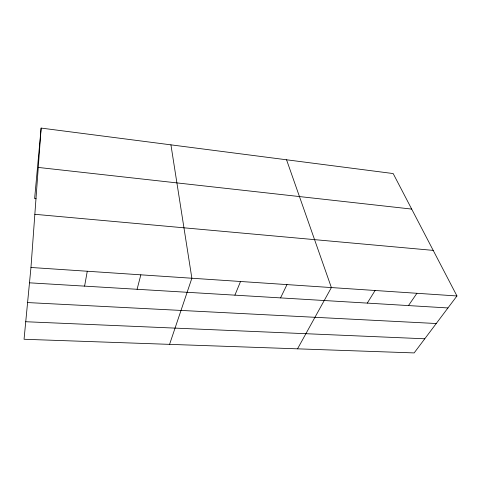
<?xml version="1.0" encoding="UTF-8"?>
<svg xmlns="http://www.w3.org/2000/svg" width="481" height="481" viewBox="0 0 481 481"><rect width="100%" height="100%" fill="white"/><g stroke="black" fill="none" stroke-linecap="round" stroke-linejoin="round"><path stroke-width="0.72" d="M30.964 267.478L41.138 128.084L393.175 173.557L456.95 295.965L414.153 352.916L24.05 339.267L30.964 267.478L456.95 295.965M41.138 128.084L34.626 198.611L36.105 198.755M84.596 286.135L87.271 271.248M137.085 289.285L140.843 274.831M169.571 344.36L191.871 278.24L170.929 144.847M234.908 295.16L240.53 281.493M280.555 297.895L286.983 284.602M297.529 348.833L331.379 287.572L286.55 159.782M367.274 303.102L375.102 290.494M408.471 305.579L416.919 293.29M25.74 321.729L424.771 338.786M27.585 302.567L436.249 323.515M29.485 282.822L447.949 307.948M34.842 214.304L433.201 250.385M38.27 167.436L411.682 209.079"/></g></svg>
